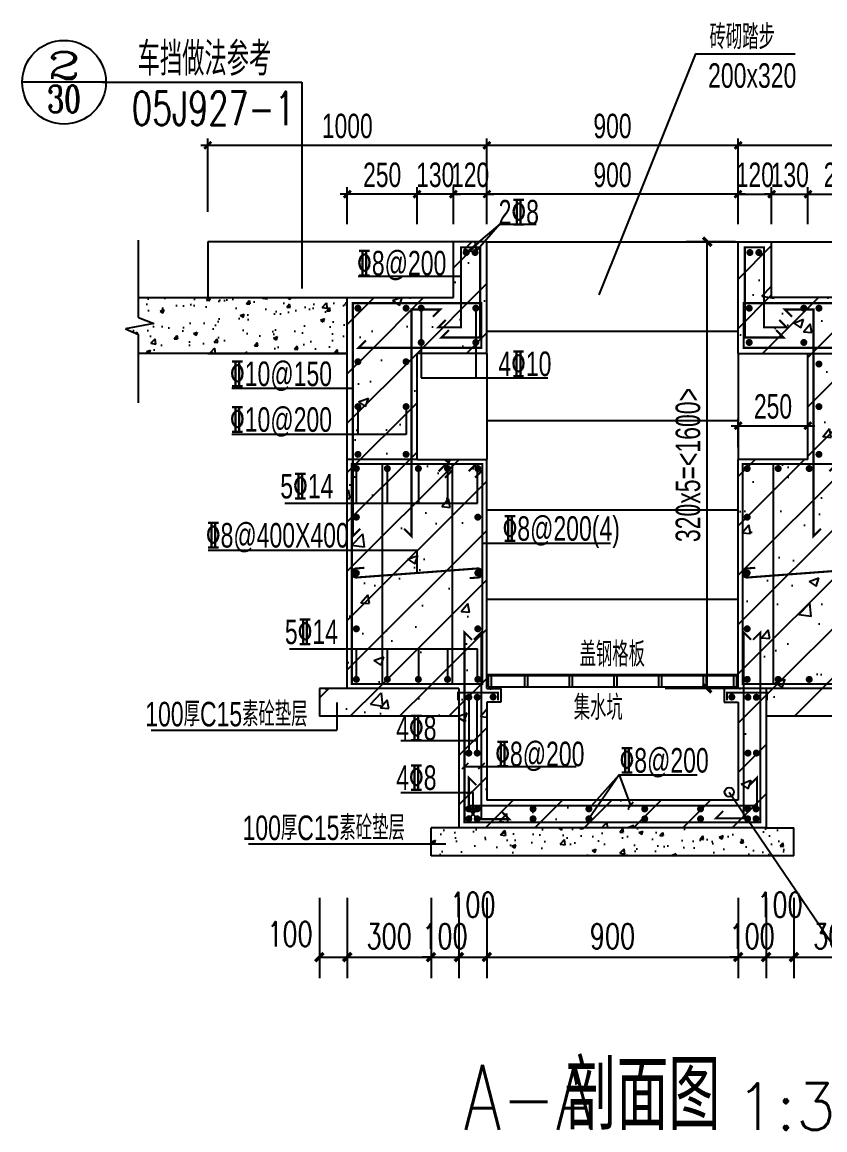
# Model space of a CAD drawing. Header units: millimetres. Extents: x 172649 to 472543, y 238332 to 449264.
# Drawn here: x 271984 to 280610, y 297705 to 309611 of the extents above; entities that cross this region are included whole.
import ezdxf
from ezdxf.enums import TextEntityAlignment as Align

# ---------------------------------------------------------------- set-up
doc = ezdxf.new("R2010")
doc.units = ezdxf.units.MM
doc.header["$LTSCALE"] = 1000
for name, color, linetype in [('BEAM_DE_NUM', 7, 'Continuous'), ('BEAM_DE_TEXT', 7, 'Continuous'), ('DIM', 3, 'Continuous'), ('DIM_IDEN', 3, 'Continuous'), ('DIM_LEAD', 3, 'Continuous'), ('PUB_DIM', 3, 'Continuous'), ('PUB_SYMB', 3, 'Continuous'), ('PUB_TEXT', 7, 'Continuous'), ('REIN', 1, 'Continuous'), ('S_SURFACE', 6, 'Continuous'), ('SOLID_HATCH', 8, 'Continuous'), ('WALL', 255, 'Continuous'), ('WINDOW', 2, 'Continuous'), ('WINDOW_TEXT', 7, 'Continuous'), ('家具', 4, 'Continuous'), ('文本', 3, 'Continuous'), ('设备', 3, 'Continuous')]:
    doc.layers.add(name, color=color, linetype=linetype)
doc.styles.add('_TCH_DIM_T3', font='SIMPLEX', dxfattribs={"width": 0.705882, "bigfont": 'GBCBIG'})
doc.styles.add('_TCH_LABEL', font='COMPLEX', dxfattribs={"bigfont": 'GBCBIG'})
doc.styles.add('DXT', font='geditxt.shx', dxfattribs={"width": 0.7, "bigfont": 'dxt.shx'})
doc.styles.add('HZ', font='geditxt.shx', dxfattribs={"width": 0.75, "bigfont": 'hzfs_1.shx'})
doc.styles.get("Standard").update_dxf_attribs({"font": 'txt', "bigfont": 'gbcbig.shx'})
doc.styles.add('TSSD_Dimension', font='haiwenrs.shx', dxfattribs={"width": 0.7, "bigfont": 'haiwenhz.shx'})
doc.styles.add('TSSD_Rein', font='haiwenrs.shx', dxfattribs={"width": 0.7, "bigfont": 'haiwenhz.shx'})
doc.dimstyles.new('_TCH_ARCH&&30', dxfattribs={"dimtxt": 89.25, "dimasz": 30, "dimexe": 75, "dimexo": 90, "dimgap": 30, "dimtad": 1, "dimdec": 0, "dimzin": 0, "dimdsep": 46, "dimtxsty": '_TCH_DIM_T3', "dimblk": 'ARCHTICK', "dimcen": 0.09, "dimclrt": 7, "dimazin": 2, "dimtfac": 1, "dimtdec": 0, "dimtix": 1, "dimtmove": 2, "dimatfit": 3, "dimfxl": 1, "dimtolj": 1, "dimtzin": 0, "dimarcsym": 0})
doc.dimstyles.new('TSSD_25_25', dxfattribs={"dimtxt": 87.5, "dimasz": 25, "dimexe": 25, "dimexo": 62.5, "dimgap": 25, "dimtad": 1, "dimdec": 0, "dimzin": 0, "dimdsep": 46, "dimtxsty": 'TSSD_Dimension', "dimblk": 'ARCHTICK', "dimblk1": 'ARCHTICK', "dimblk2": 'ARCHTICK', "dimcen": 0, "dimdle": 25, "dimclrt": 7, "dimadec": 0, "dimazin": 0, "dimtfac": 1, "dimtdec": 0, "dimtix": 1, "dimtmove": 2, "dimatfit": 3, "dimfxl": 1, "dimtolj": 1, "dimtzin": 0, "dimarcsym": 0})
pattern_1 = [(45, (-241248.57, -359647.52), (-88.388348, 88.388348), []), (50, (-241248.57, -359647.52), (358.6301, -31.37607), [37.5, -412.5]), (355, (-241248.57, -359647.52), (-69.37567, 376.09607), [30, -330]), (100.4514, (-241218.7, -359650.14), (289.2547, 344.71977), [31.8701, -350.57106]), (46.1842, (-241248.57, -359547.52), (533.62052, -82.7595), [56.25, -618.75]), (96.6356, (-241204.1, -359554.4), (467.33135, 487.05894), [47.80514, -525.8565]), (351.1842, (-241248.6, -359547.5), (467.331, 487.0593), [45, -495]), (21, (-241198.57, -359572.52), (298.45353, -201.30945), [37.5, -412.5]), (326, (-241198.57, -359572.52), (121.65767, 362.57502), [30, -330]), (71.4514, (-241173.7, -359589.3), (420.11131, 161.26525), [31.8701, -350.57106]), (37.5, (-241248.57, -359647.52), (6.079928, 166.446927), [0, -326, 0, -335, 0, -331.25]), (7.5, (-241248.57, -359647.52), (131.53477, 197.205856), [0, -191, 0, -318.5, 0, -126.25]), (327.5, (-241360.07, -359647.52), (266.91122, -11.277436), [0, -125, 0, -390, 0, -517.5]), (317.5, (-241410.07, -359647.52), (291.59308, 50.05249), [0, -162.5, 0, -259, 0, -367.5])]
pattern_2 = [(50, (-241248.57, -359647.52), (143.452037, -12.550427), [15, -165]), (355, (-241248.57, -359647.52), (-27.750267, 150.438427), [12, -132]), (100.4514, (-241236.62, -359648.57), (115.701876, 137.88791), [12.74804, -140.22842]), (46.1842, (-241248.57, -359607.52), (213.44821, -33.1038), [22.5, -247.5]), (96.6356, (-241230.79, -359610.28), (186.93254, 194.82357), [19.12206, -210.3426]), (351.1842, (-241248.57, -359607.52), (186.93239, 194.82372), [18, -198]), (21, (-241228.57, -359617.52), (119.38141, -80.523778), [15, -165]), (326, (-241228.57, -359617.52), (48.663066, 145.03001), [12, -132]), (71.4514, (-241218.62, -359624.23), (168.044526, 64.5061), [12.74804, -140.22842]), (37.5, (-241248.573, -359647.523), (2.431971, 66.578771), [0, -130.4, 0, -134, 0, -132.5]), (7.5, (-241248.57, -359647.52), (52.613907, 78.882342), [0, -76.4, 0, -127.4, 0, -50.5]), (327.5, (-241293.173, -359647.52), (106.764487, -4.5109743), [0, -50, 0, -156, 0, -207]), (317.5, (-241313.17, -359647.52), (116.637234, 20.020996), [0, -65, 0, -103.6, 0, -147])]

# ---------------------------------------------------------------- blocks, each defined once
blk = doc.blocks.new('_ArchTick')
at = {"color": 0, "linetype": 'ByBlock', "const_width": 0.4}
blk.add_lwpolyline([(-0.5, -0.5), (0.5, 0.5)], dxfattribs=at)
blk = doc.blocks.new('*D32')
at = {"layer": 'DEFPOINTS', "color": 0}
for p in [(243933.2, 362455.8), (243813.2, 362285.2), (243933.2, 362285.2)]:
    blk.add_point(p, dxfattribs=at)
at = {"layer": 'DIM', "color": 0, "lineweight": -2}
for p, q in [((243813.2, 362455.8), (243788.2, 362455.8)), ((243813.2, 362347.7), (243813.2, 362480.8)), ((243813.2, 362455.8), (243933.2, 362455.8)), ((243933.2, 362347.7), (243933.2, 362480.8)), ((243933.2, 362455.8), (243958.2, 362455.8))]:
    blk.add_line(p, q, dxfattribs=at)
at = {"layer": 'DIM', "color": 0, "lineweight": -2, "xscale": 25, "yscale": 25, "zscale": 25}
blk.add_blockref('_ArchTick', (243813.2, 362455.8), dxfattribs=at)
at = {"layer": 'DIM', "color": 0, "lineweight": -2, "xscale": 25, "yscale": 25, "zscale": 25, "rotation": 180}
blk.add_blockref('_ArchTick', (243933.2, 362455.8), dxfattribs=at)
at = {"layer": 'DIM', "color": 7, "insert": (243873.2, 362524.6), "char_height": 87.5, "attachment_point": 5, "style": 'TSSD_Dimension'}
blk.add_mtext('\\A1;120', dxfattribs=at)
blk = doc.blocks.new('*D33')
at = {"layer": 'DEFPOINTS', "color": 0}
for p in [(244313.2, 362455.8), (244063.2, 362285.2), (244313.2, 362285.2)]:
    blk.add_point(p, dxfattribs=at)
at = {"layer": 'DIM', "color": 0, "lineweight": -2}
for p, q in [((244038.2, 362455.8), (244338.2, 362455.8)), ((244063.2, 362347.7), (244063.2, 362480.8)), ((244313.2, 362347.7), (244313.2, 362480.8))]:
    blk.add_line(p, q, dxfattribs=at)
at = {"layer": 'DIM', "color": 0, "lineweight": -2, "xscale": 25, "yscale": 25, "zscale": 25, "rotation": 180}
blk.add_blockref('_ArchTick', (244063.2, 362455.8), dxfattribs=at)
at = {"layer": 'DIM', "color": 0, "lineweight": -2, "xscale": 25, "yscale": 25, "zscale": 25}
blk.add_blockref('_ArchTick', (244313.2, 362455.8), dxfattribs=at)
at = {"layer": 'DIM', "color": 7, "insert": (244188.2, 362524.6), "char_height": 87.5, "attachment_point": 5, "style": 'TSSD_Dimension'}
blk.add_mtext('\\A1;250', dxfattribs=at)
blk = doc.blocks.new('*D34')
at = {"layer": 'DEFPOINTS', "color": 0}
for p in [(244063.2, 362455.8), (243933.2, 362285.2), (244063.2, 362285.2)]:
    blk.add_point(p, dxfattribs=at)
at = {"layer": 'DIM', "color": 0, "lineweight": -2}
for p, q in [((243933.2, 362455.8), (243908.2, 362455.8)), ((243933.2, 362347.7), (243933.2, 362480.8)), ((243933.2, 362455.8), (244063.2, 362455.8)), ((244063.2, 362347.7), (244063.2, 362480.8)), ((244063.2, 362455.8), (244088.2, 362455.8))]:
    blk.add_line(p, q, dxfattribs=at)
at = {"layer": 'DIM', "color": 0, "lineweight": -2, "xscale": 25, "yscale": 25, "zscale": 25}
blk.add_blockref('_ArchTick', (243933.2, 362455.8), dxfattribs=at)
at = {"layer": 'DIM', "color": 0, "lineweight": -2, "xscale": 25, "yscale": 25, "zscale": 25, "rotation": 180}
blk.add_blockref('_ArchTick', (244063.2, 362455.8), dxfattribs=at)
at = {"layer": 'DIM', "color": 7, "insert": (243998.2, 362524.6), "char_height": 87.5, "attachment_point": 5, "style": 'TSSD_Dimension'}
blk.add_mtext('\\A1;130', dxfattribs=at)
blk = doc.blocks.new('*D44')
at = {"layer": 'DEFPOINTS', "color": 0}
for p in [(242793.2, 362455.8), (242793.2, 362285.2), (242913.2, 362285.2)]:
    blk.add_point(p, dxfattribs=at)
at = {"layer": 'DIM', "color": 0, "lineweight": -2}
for p, q in [((242793.2, 362455.8), (242768.2, 362455.8)), ((242793.2, 362347.7), (242793.2, 362480.8)), ((242913.2, 362455.8), (242793.2, 362455.8)), ((242913.2, 362347.7), (242913.2, 362480.8)), ((242913.2, 362455.8), (242938.2, 362455.8))]:
    blk.add_line(p, q, dxfattribs=at)
at = {"layer": 'DIM', "color": 0, "lineweight": -2, "xscale": 25, "yscale": 25, "zscale": 25}
blk.add_blockref('_ArchTick', (242793.2, 362455.8), dxfattribs=at)
at = {"layer": 'DIM', "color": 0, "lineweight": -2, "xscale": 25, "yscale": 25, "zscale": 25, "rotation": 180}
blk.add_blockref('_ArchTick', (242913.2, 362455.8), dxfattribs=at)
at = {"layer": 'DIM', "color": 7, "insert": (242853.2, 362524.6), "char_height": 87.5, "attachment_point": 5, "style": 'TSSD_Dimension'}
blk.add_mtext('\\A1;120', dxfattribs=at)
blk = doc.blocks.new('*D45')
at = {"layer": 'DEFPOINTS', "color": 0}
for p in [(242413.2, 362455.8), (242413.2, 362285.2), (242663.2, 362285.2)]:
    blk.add_point(p, dxfattribs=at)
at = {"layer": 'DIM', "color": 0, "lineweight": -2}
for p, q in [((242688.2, 362455.8), (242388.2, 362455.8)), ((242413.2, 362347.7), (242413.2, 362480.8)), ((242663.2, 362347.7), (242663.2, 362480.8))]:
    blk.add_line(p, q, dxfattribs=at)
at = {"layer": 'DIM', "color": 0, "lineweight": -2, "xscale": 25, "yscale": 25, "zscale": 25, "rotation": 180}
blk.add_blockref('_ArchTick', (242413.2, 362455.8), dxfattribs=at)
at = {"layer": 'DIM', "color": 0, "lineweight": -2, "xscale": 25, "yscale": 25, "zscale": 25}
blk.add_blockref('_ArchTick', (242663.2, 362455.8), dxfattribs=at)
at = {"layer": 'DIM', "color": 7, "insert": (242538.2, 362524.6), "char_height": 87.5, "attachment_point": 5, "style": 'TSSD_Dimension'}
blk.add_mtext('\\A1;250', dxfattribs=at)
blk = doc.blocks.new('*D46')
at = {"layer": 'DEFPOINTS', "color": 0}
for p in [(242663.2, 362455.8), (242663.2, 362285.2), (242793.2, 362285.2)]:
    blk.add_point(p, dxfattribs=at)
at = {"layer": 'DIM', "color": 0, "lineweight": -2}
for p, q in [((242663.2, 362455.8), (242638.2, 362455.8)), ((242663.2, 362347.7), (242663.2, 362480.8)), ((242793.2, 362455.8), (242663.2, 362455.8)), ((242793.2, 362347.7), (242793.2, 362480.8)), ((242793.2, 362455.8), (242818.2, 362455.8))]:
    blk.add_line(p, q, dxfattribs=at)
at = {"layer": 'DIM', "color": 0, "lineweight": -2, "xscale": 25, "yscale": 25, "zscale": 25}
blk.add_blockref('_ArchTick', (242663.2, 362455.8), dxfattribs=at)
at = {"layer": 'DIM', "color": 0, "lineweight": -2, "xscale": 25, "yscale": 25, "zscale": 25, "rotation": 180}
blk.add_blockref('_ArchTick', (242793.2, 362455.8), dxfattribs=at)
at = {"layer": 'DIM', "color": 7, "insert": (242728.2, 362524.6), "char_height": 87.5, "attachment_point": 5, "style": 'TSSD_Dimension'}
blk.add_mtext('\\A1;130', dxfattribs=at)
blk = doc.blocks.new('*D47')
at = {"layer": 'DEFPOINTS', "color": 0}
for p in [(242913.2, 362455.8), (242913.2, 362285.2), (243813.2, 362285.2)]:
    blk.add_point(p, dxfattribs=at)
at = {"layer": 'DIM', "color": 0, "lineweight": -2}
for p, q in [((243838.2, 362455.8), (242888.2, 362455.8)), ((242913.2, 362347.7), (242913.2, 362480.8)), ((243813.2, 362347.7), (243813.2, 362480.8))]:
    blk.add_line(p, q, dxfattribs=at)
at = {"layer": 'DIM', "color": 0, "lineweight": -2, "xscale": 25, "yscale": 25, "zscale": 25, "rotation": 180}
blk.add_blockref('_ArchTick', (242913.2, 362455.8), dxfattribs=at)
at = {"layer": 'DIM', "color": 0, "lineweight": -2, "xscale": 25, "yscale": 25, "zscale": 25}
blk.add_blockref('_ArchTick', (243813.2, 362455.8), dxfattribs=at)
at = {"layer": 'DIM', "color": 7, "insert": (243363.2, 362524.6), "char_height": 87.5, "attachment_point": 5, "style": 'TSSD_Dimension'}
blk.add_mtext('\\A1;900', dxfattribs=at)
blk = doc.blocks.new('*D48')
at = {"layer": 'DEFPOINTS', "color": 0}
for p in [(243813.2, 362630.8), (242913.2, 362329.4), (243813.2, 362329.4)]:
    blk.add_point(p, dxfattribs=at)
at = {"layer": 'DIM', "color": 0, "lineweight": -2}
for p, q in [((242913.2, 362391.9), (242913.2, 362655.8)), ((243813.2, 362391.9), (243813.2, 362655.8)), ((242888.2, 362630.8), (243838.2, 362630.8))]:
    blk.add_line(p, q, dxfattribs=at)
at = {"layer": 'DIM', "color": 0, "lineweight": -2, "xscale": 25, "yscale": 25, "zscale": 25, "rotation": 180}
blk.add_blockref('_ArchTick', (242913.2, 362630.8), dxfattribs=at)
at = {"layer": 'DIM', "color": 0, "lineweight": -2, "xscale": 25, "yscale": 25, "zscale": 25}
blk.add_blockref('_ArchTick', (243813.2, 362630.8), dxfattribs=at)
at = {"layer": 'DIM', "color": 7, "insert": (243363.2, 362699.6), "char_height": 87.5, "attachment_point": 5, "style": 'TSSD_Dimension'}
blk.add_mtext('\\A1;900', dxfattribs=at)
blk = doc.blocks.new('*D49')
at = {"layer": 'DEFPOINTS', "color": 0}
for p in [(244813.2, 362630.8), (243813.2, 362329.4), (244813.2, 362329.4)]:
    blk.add_point(p, dxfattribs=at)
at = {"layer": 'DIM', "color": 0, "lineweight": -2}
for p, q in [((243813.2, 362391.9), (243813.2, 362655.8)), ((244813.2, 362391.9), (244813.2, 362655.8)), ((243788.2, 362630.8), (244838.2, 362630.8))]:
    blk.add_line(p, q, dxfattribs=at)
at = {"layer": 'DIM', "color": 0, "lineweight": -2, "xscale": 25, "yscale": 25, "zscale": 25, "rotation": 180}
blk.add_blockref('_ArchTick', (243813.2, 362630.8), dxfattribs=at)
at = {"layer": 'DIM', "color": 0, "lineweight": -2, "xscale": 25, "yscale": 25, "zscale": 25}
blk.add_blockref('_ArchTick', (244813.2, 362630.8), dxfattribs=at)
at = {"layer": 'DIM', "color": 7, "insert": (244313.2, 362699.6), "char_height": 87.5, "attachment_point": 5, "style": 'TSSD_Dimension'}
blk.add_mtext('\\A1;1000', dxfattribs=at)
blk = doc.blocks.new('*D50')
at = {"layer": 'DEFPOINTS', "color": 0}
for p in [(242913.2, 362630.8), (241913.2, 362329.4), (242913.2, 362329.4)]:
    blk.add_point(p, dxfattribs=at)
at = {"layer": 'DIM', "color": 0, "lineweight": -2}
for p, q in [((241913.2, 362391.9), (241913.2, 362655.8)), ((242913.2, 362391.9), (242913.2, 362655.8)), ((241888.2, 362630.8), (242938.2, 362630.8))]:
    blk.add_line(p, q, dxfattribs=at)
at = {"layer": 'DIM', "color": 0, "lineweight": -2, "xscale": 25, "yscale": 25, "zscale": 25, "rotation": 180}
blk.add_blockref('_ArchTick', (241913.2, 362630.8), dxfattribs=at)
at = {"layer": 'DIM', "color": 0, "lineweight": -2, "xscale": 25, "yscale": 25, "zscale": 25}
blk.add_blockref('_ArchTick', (242913.2, 362630.8), dxfattribs=at)
at = {"layer": 'DIM', "color": 7, "insert": (242413.2, 362699.6), "char_height": 87.5, "attachment_point": 5, "style": 'TSSD_Dimension'}
blk.add_mtext('\\A1;1000', dxfattribs=at)
blk = doc.blocks.new('*D52')
at = {"layer": 'DEFPOINTS', "color": 0}
for p in [(244063.2, 361626.2), (243813.2, 361487.2), (244063.2, 361487.2)]:
    blk.add_point(p, dxfattribs=at)
at = {"layer": 'DIM', "color": 0, "lineweight": -2}
for p, q in [((243788.2, 361626.2), (244088.2, 361626.2)), ((243813.2, 361549.7), (243813.2, 361651.2)), ((244063.2, 361549.7), (244063.2, 361651.2))]:
    blk.add_line(p, q, dxfattribs=at)
at = {"layer": 'DIM', "color": 0, "lineweight": -2, "xscale": 25, "yscale": 25, "zscale": 25, "rotation": 180}
blk.add_blockref('_ArchTick', (243813.2, 361626.2), dxfattribs=at)
at = {"layer": 'DIM', "color": 0, "lineweight": -2, "xscale": 25, "yscale": 25, "zscale": 25}
blk.add_blockref('_ArchTick', (244063.2, 361626.2), dxfattribs=at)
at = {"layer": 'DIM', "color": 7, "insert": (243938.2, 361694.9), "char_height": 87.5, "attachment_point": 5, "style": 'TSSD_Dimension'}
blk.add_mtext('\\A1;250', dxfattribs=at)
blk = doc.blocks.new('*D672')
at = {"layer": 'DEFPOINTS', "color": 0}
for p in [(1064.6, 377.6), (1164.6, 377.6), (1164.6, 75)]:
    blk.add_point(p, dxfattribs=at)
at = {"layer": 'PUB_DIM', "color": 0, "lineweight": -2}
for p, q in [((1064.6, 287.6), (1064.6, 0)), ((1164.6, 287.6), (1164.6, 0)), ((1064.6, 75), (1164.6, 75))]:
    blk.add_line(p, q, dxfattribs=at)
at = {"layer": 'PUB_DIM', "color": 0, "lineweight": -2, "xscale": 30, "yscale": 30, "zscale": 30, "rotation": 180}
blk.add_blockref('_ArchTick', (1064.6, 75), dxfattribs=at)
at = {"layer": 'PUB_DIM', "color": 0, "lineweight": -2, "xscale": 30, "yscale": 30, "zscale": 30}
blk.add_blockref('_ArchTick', (1164.6, 75), dxfattribs=at)
at = {"layer": 'PUB_DIM', "color": 7, "insert": (959.6, 157.5), "char_height": 89.25, "attachment_point": 5, "style": '_TCH_DIM_T3'}
blk.add_mtext('\\A1;100', dxfattribs=at)
blk = doc.blocks.new('*D673')
at = {"layer": 'DEFPOINTS', "color": 0}
for p in [(1164.6, 377.6), (1464.6, 377.6), (1464.6, 75)]:
    blk.add_point(p, dxfattribs=at)
at = {"layer": 'PUB_DIM', "color": 0, "lineweight": -2}
for p, q in [((1164.6, 287.6), (1164.6, 0)), ((1464.6, 287.6), (1464.6, 0)), ((1164.6, 75), (1464.6, 75))]:
    blk.add_line(p, q, dxfattribs=at)
at = {"layer": 'PUB_DIM', "color": 0, "lineweight": -2, "xscale": 30, "yscale": 30, "zscale": 30, "rotation": 180}
blk.add_blockref('_ArchTick', (1164.6, 75), dxfattribs=at)
at = {"layer": 'PUB_DIM', "color": 0, "lineweight": -2, "xscale": 30, "yscale": 30, "zscale": 30}
blk.add_blockref('_ArchTick', (1464.6, 75), dxfattribs=at)
at = {"layer": 'PUB_DIM', "color": 7, "insert": (1314.6, 149.6), "char_height": 89.25, "attachment_point": 5, "style": '_TCH_DIM_T3'}
blk.add_mtext('\\A1;300', dxfattribs=at)
blk = doc.blocks.new('*D674')
at = {"layer": 'DEFPOINTS', "color": 0}
for p in [(1464.6, 377.6), (1564.6, 377.6), (1564.6, 75)]:
    blk.add_point(p, dxfattribs=at)
at = {"layer": 'PUB_DIM', "color": 0, "lineweight": -2}
for p, q in [((1464.6, 287.6), (1464.6, 0)), ((1564.6, 287.6), (1564.6, 0)), ((1464.6, 75), (1434.6, 75)), ((1464.6, 75), (1564.6, 75)), ((1564.6, 75), (1594.6, 75))]:
    blk.add_line(p, q, dxfattribs=at)
at = {"layer": 'PUB_DIM', "color": 0, "lineweight": -2, "xscale": 30, "yscale": 30, "zscale": 30}
blk.add_blockref('_ArchTick', (1464.6, 75), dxfattribs=at)
at = {"layer": 'PUB_DIM', "color": 0, "lineweight": -2, "xscale": 30, "yscale": 30, "zscale": 30, "rotation": 180}
blk.add_blockref('_ArchTick', (1564.6, 75), dxfattribs=at)
at = {"layer": 'PUB_DIM', "color": 7, "insert": (1514.6, 149.6), "char_height": 89.25, "attachment_point": 5, "style": '_TCH_DIM_T3'}
blk.add_mtext('\\A1;100', dxfattribs=at)
blk = doc.blocks.new('*D675')
at = {"layer": 'DEFPOINTS', "color": 0}
for p in [(1564.6, 377.6), (1664.6, 377.6), (1664.6, 75)]:
    blk.add_point(p, dxfattribs=at)
at = {"layer": 'PUB_DIM', "color": 0, "lineweight": -2}
for p, q in [((1564.6, 287.6), (1564.6, 0)), ((1664.6, 287.6), (1664.6, 0)), ((1564.6, 75), (1664.6, 75))]:
    blk.add_line(p, q, dxfattribs=at)
at = {"layer": 'PUB_DIM', "color": 0, "lineweight": -2, "xscale": 30, "yscale": 30, "zscale": 30, "rotation": 180}
blk.add_blockref('_ArchTick', (1564.6, 75), dxfattribs=at)
at = {"layer": 'PUB_DIM', "color": 0, "lineweight": -2, "xscale": 30, "yscale": 30, "zscale": 30}
blk.add_blockref('_ArchTick', (1664.6, 75), dxfattribs=at)
at = {"layer": 'PUB_DIM', "color": 7, "insert": (1614.6, 262.5), "char_height": 89.25, "attachment_point": 5, "style": '_TCH_DIM_T3'}
blk.add_mtext('\\A1;100', dxfattribs=at)
blk = doc.blocks.new('*D676')
at = {"layer": 'DEFPOINTS', "color": 0}
for p in [(1664.6, 377.6), (2564.6, 377.6), (2564.6, 75)]:
    blk.add_point(p, dxfattribs=at)
at = {"layer": 'PUB_DIM', "color": 0, "lineweight": -2}
for p, q in [((1664.6, 287.6), (1664.6, 0)), ((2564.6, 287.6), (2564.6, 0)), ((1664.6, 75), (2564.6, 75))]:
    blk.add_line(p, q, dxfattribs=at)
at = {"layer": 'PUB_DIM', "color": 0, "lineweight": -2, "xscale": 30, "yscale": 30, "zscale": 30, "rotation": 180}
blk.add_blockref('_ArchTick', (1664.6, 75), dxfattribs=at)
at = {"layer": 'PUB_DIM', "color": 0, "lineweight": -2, "xscale": 30, "yscale": 30, "zscale": 30}
blk.add_blockref('_ArchTick', (2564.6, 75), dxfattribs=at)
at = {"layer": 'PUB_DIM', "color": 7, "insert": (2114.6, 149.6), "char_height": 89.25, "attachment_point": 5, "style": '_TCH_DIM_T3'}
blk.add_mtext('\\A1;900', dxfattribs=at)
blk = doc.blocks.new('*D677')
at = {"layer": 'DEFPOINTS', "color": 0}
for p in [(2564.6, 377.6), (2664.6, 377.6), (2664.6, 75)]:
    blk.add_point(p, dxfattribs=at)
at = {"layer": 'PUB_DIM', "color": 0, "lineweight": -2}
for p, q in [((2564.6, 287.6), (2564.6, 0)), ((2664.6, 287.6), (2664.6, 0)), ((2564.6, 75), (2534.6, 75)), ((2564.6, 75), (2664.6, 75)), ((2664.6, 75), (2694.6, 75))]:
    blk.add_line(p, q, dxfattribs=at)
at = {"layer": 'PUB_DIM', "color": 0, "lineweight": -2, "xscale": 30, "yscale": 30, "zscale": 30}
blk.add_blockref('_ArchTick', (2564.6, 75), dxfattribs=at)
at = {"layer": 'PUB_DIM', "color": 0, "lineweight": -2, "xscale": 30, "yscale": 30, "zscale": 30, "rotation": 180}
blk.add_blockref('_ArchTick', (2664.6, 75), dxfattribs=at)
at = {"layer": 'PUB_DIM', "color": 7, "insert": (2614.6, 149.6), "char_height": 89.25, "attachment_point": 5, "style": '_TCH_DIM_T3'}
blk.add_mtext('\\A1;100', dxfattribs=at)
blk = doc.blocks.new('*D678')
at = {"layer": 'DEFPOINTS', "color": 0}
for p in [(2664.6, 377.6), (2764.6, 377.6), (2764.6, 75)]:
    blk.add_point(p, dxfattribs=at)
at = {"layer": 'PUB_DIM', "color": 0, "lineweight": -2}
for p, q in [((2664.6, 287.6), (2664.6, 0)), ((2764.6, 287.6), (2764.6, 0)), ((2664.6, 75), (2764.6, 75))]:
    blk.add_line(p, q, dxfattribs=at)
at = {"layer": 'PUB_DIM', "color": 0, "lineweight": -2, "xscale": 30, "yscale": 30, "zscale": 30, "rotation": 180}
blk.add_blockref('_ArchTick', (2664.6, 75), dxfattribs=at)
at = {"layer": 'PUB_DIM', "color": 0, "lineweight": -2, "xscale": 30, "yscale": 30, "zscale": 30}
blk.add_blockref('_ArchTick', (2764.6, 75), dxfattribs=at)
at = {"layer": 'PUB_DIM', "color": 7, "insert": (2714.6, 262.5), "char_height": 89.25, "attachment_point": 5, "style": '_TCH_DIM_T3'}
blk.add_mtext('\\A1;100', dxfattribs=at)
blk = doc.blocks.new('*D679')
at = {"layer": 'DEFPOINTS', "color": 0}
for p in [(2764.6, 377.6), (3064.6, 377.6), (3064.6, 75)]:
    blk.add_point(p, dxfattribs=at)
at = {"layer": 'PUB_DIM', "color": 0, "lineweight": -2}
for p, q in [((2764.6, 287.6), (2764.6, 0)), ((3064.6, 287.6), (3064.6, 0)), ((2764.6, 75), (3064.6, 75))]:
    blk.add_line(p, q, dxfattribs=at)
at = {"layer": 'PUB_DIM', "color": 0, "lineweight": -2, "xscale": 30, "yscale": 30, "zscale": 30, "rotation": 180}
blk.add_blockref('_ArchTick', (2764.6, 75), dxfattribs=at)
at = {"layer": 'PUB_DIM', "color": 0, "lineweight": -2, "xscale": 30, "yscale": 30, "zscale": 30}
blk.add_blockref('_ArchTick', (3064.6, 75), dxfattribs=at)
at = {"layer": 'PUB_DIM', "color": 7, "insert": (2914.6, 149.6), "char_height": 89.25, "attachment_point": 5, "style": '_TCH_DIM_T3'}
blk.add_mtext('\\A1;300', dxfattribs=at)
blk = doc.blocks.new('A$C65A778B1')
at = {"layer": 'SOLID_HATCH'}
h = blk.add_hatch(dxfattribs=at)
h.set_pattern_fill('钢筋混凝土', color=256, scale=50, style=0)
h.set_pattern_definition(pattern_1)
h.paths.add_polyline_path([(1664.6, 1857.7), (1414.6, 1857.7), (1414.6, 2237.7), (1164.6, 2237.7), (1164.6, 1037.7), (1564.6, 1037.7), (1564.6, 537.7), (2664.6, 537.7), (2664.6, 1037.7), (3064.6, 1037.7), (3064.6, 2437.7), (2684.6, 2437.7), (2684.6, 2637.7), (2564.6, 2637.7), (2564.6, 2237.7), (2814.6, 2237.7), (2814.6, 1857.7), (2564.6, 1857.7), (2564.6, 1037.7), (2514.6, 1037.7), (2514.6, 987.7), (2564.6, 987.7), (2564.6, 637.7), (1664.6, 637.7), (1664.6, 987.7), (1714.6, 987.7), (1714.6, 1037.7), (1664.6, 1037.7)])
h = blk.add_hatch(dxfattribs=at)
h.set_pattern_fill('钢筋混凝土', color=256, scale=50, style=0)
h.set_pattern_definition(pattern_1)
h.paths.add_polyline_path([(1664.6, 1857.7), (1414.6, 1857.7), (1414.6, 2237.7), (1164.6, 2237.7), (1164.6, 1037.7), (1564.6, 1037.7), (1564.6, 537.7), (2664.6, 537.7), (2664.6, 1037.7), (3064.6, 1037.7), (3064.6, 2437.7), (2684.6, 2437.7), (2684.6, 2637.7), (2564.6, 2637.7), (2564.6, 2237.7), (2814.6, 2237.7), (2814.6, 1857.7), (2564.6, 1857.7), (2564.6, 1037.7), (2514.6, 1037.7), (2514.6, 987.7), (2564.6, 987.7), (2564.6, 637.7), (1664.6, 637.7), (1664.6, 987.7), (1714.6, 987.7), (1714.6, 1037.7), (1664.6, 1037.7)])
h = blk.add_hatch(dxfattribs=at)
h.set_pattern_fill('钢筋混凝土', color=256, scale=50, style=0)
h.set_pattern_definition(pattern_1)
h.paths.add_polyline_path([(1164.6, 2437.7), (1164.6, 2237.7), (1414.6, 2237.7), (1664.6, 2237.7), (1664.6, 2637.7), (1544.6, 2637.7), (1544.6, 2437.7)])
h = blk.add_hatch(dxfattribs=at)
h.set_pattern_fill('混凝土', color=256, scale=20, style=0)
h.set_pattern_definition(pattern_2)
h.paths.add_polyline_path([(1164.6, 2237.7), (1164.6, 2437.7), (417.3, 2437.7), (417.3, 2366.3), (471.6, 2344.9), (370.7, 2325.3), (417.3, 2305.7), (417.3, 2237.7)])
h = blk.add_hatch(dxfattribs=at)
h.set_pattern_fill('钢筋混凝土', color=256, scale=50, style=0)
h.set_pattern_definition(pattern_1)
h.paths.add_polyline_path([(1564.6, 937.7), (1564.6, 1037.7), (1164.6, 1037.7), (1064.6, 1037.7), (1064.6, 937.7)])
h = blk.add_hatch(dxfattribs=at)
h.set_pattern_fill('钢筋混凝土', color=256, scale=50, style=0)
h.set_pattern_definition(pattern_1)
h.paths.add_polyline_path([(3164.6, 937.7), (3164.6, 1037.7), (2664.6, 1037.7), (2664.6, 937.7)])
h = blk.add_hatch(dxfattribs=at)
h.set_pattern_fill('混凝土', color=256, scale=20, style=0)
h.set_pattern_definition(pattern_2)
h.paths.add_polyline_path([(2764.6, 437.7), (2764.6, 537.7), (2664.6, 537.7), (1464.6, 537.7), (1464.6, 437.7)])
for p, q in [((804.1, 3209.4), (882.9, 3209.4)), ((1615, 588), (1615, 664.8)), ((1600, 605.8), (1630, 570.3)), ((1600, 570.3), (1630, 605.8))]:
    blk.add_line(p, q)
at = {"layer": 'BEAM_DE_NUM'}
for p, q in [((1598.1, 769.3), (1575.1, 748.2)), ((1656.6, 769.3), (1633.7, 748.2)), ((2030, 605.8), (2138.6, 727.8)), ((2138.6, 727.8), (2030, 570.3)), ((2138.6, 727.8), (2179.1, 617.7)), ((2188.3, 630), (2170.4, 605.8))]:
    blk.add_line(p, q, dxfattribs=at)
at = {"layer": 'BEAM_DE_TEXT'}
for p, q in [((2554.8, 2637.7), (2379, 2637.7)), ((2454, 1037.7), (2454, 2637.7)), ((2554.8, 1037.7), (2379, 1037.7)), ((1600, 1005.8), (1600, 805.8)), ((1630, 805.8), (1630, 1005.8)), ((1356.5, 850.5), (1630, 850.5)), ((1585.2, 757.4), (1984.7, 757.4)), ((2138.6, 727.8), (2418.4, 727.8))]:
    blk.add_line(p, q, dxfattribs=at)
at = {"layer": 'DIM_IDEN'}
blk.add_line((300, 3209.4), (0, 3209.4), dxfattribs=at)
blk.add_circle((150, 3209.4), 150, dxfattribs=at)
at = {"layer": 'PUB_SYMB'}
for p, q in [((286, 3209.4), (1001.8, 3209.4)), ((1001.8, 3209.4), (1001.8, 2469.8))]:
    blk.add_line(p, q, dxfattribs=at)
blk.add_lwpolyline([(2066.8, 2448.1), (2413.6, 3310.7), (2769.5, 3310.7)], dxfattribs=at)
at = {"layer": 'REIN', "const_width": 7.5}
for points in [[(1528.9, 2321.4), (1502.4, 2294.9), (1640.5, 2294.9), (1640.5, 2617.7), (1572, 2617.7), (1572, 2331.1), (1491.1, 2331.1), (1517.6, 2357.6)], [(2700.3, 2321.4), (2726.9, 2294.9), (2588.8, 2294.9), (2588.8, 2617.7), (2657.2, 2617.7), (2657.2, 2331.1), (2738.1, 2331.1), (2711.6, 2357.6)], [(1211.1, 1609.4), (1184.6, 1582.9), (1184.6, 2417.7), (1644.6, 2417.7), (1644.6, 2257.7), (1205.2, 2257.7), (1231.7, 2284.2)], [(3018.1, 1609.4), (3044.6, 1582.9), (3044.6, 2417.7), (2584.6, 2417.7), (2584.6, 2257.7), (3024, 2257.7), (2997.5, 2284.2)], [(1368.1, 1609.4), (1394.6, 1582.9), (1394.6, 2395.1), (1497.8, 2395.1), (1471.3, 2368.6)], [(2861.1, 1609.4), (2834.6, 1582.9), (2834.6, 2395.1), (2731.5, 2395.1), (2758, 2368.6)], [(1599.4, 1815.5), (1625.4, 1841.4), (1648.4, 1841.4), (1648.4, 1053.7), (1180.9, 1053.7), (1180.9, 1841.4), (1648.4, 1841.4), (1648.4, 1818.5), (1622.4, 1792.5)], [(1491.7, 1815.5), (1517.7, 1841.4), (1540.7, 1841.4), (1540.7, 1053.7), (1290.4, 1053.7), (1290.4, 1841.4), (1540.7, 1841.4), (1540.7, 1818.5), (1514.7, 1792.5)], [(2999.4, 1815.5), (3025.4, 1841.4), (3048.4, 1841.4), (3048.4, 1053.7), (2580.9, 1053.7), (2580.9, 1841.4), (3048.4, 1841.4), (3048.4, 1818.5), (3022.4, 1792.5)], [(2891.7, 1815.2), (2917.7, 1841.2), (2940.7, 1841.2), (2940.7, 1053.4), (2690.4, 1053.4), (2690.4, 1841.2), (2940.7, 1841.2), (2940.7, 1818.2), (2914.7, 1792.2)], [(1611.1, 1211.8), (1584.6, 1238.3), (1584.6, 557.7), (2644.6, 557.7), (2644.6, 1238.3), (2618.1, 1211.8)], [(1618.1, 1211.8), (1644.6, 1238.3), (1644.6, 569), (1744.6, 569), (1718.1, 595.5)], [(2611.1, 1211.8), (2584.6, 1238.3), (2584.6, 571.8), (2484.6, 571.8), (2511.1, 598.4)], [(1560.9, 994.4), (1560.9, 1022.6), (1704.4, 1022.6), (1704.4, 994.4)], [(2668.4, 994.4), (2668.4, 1022.6), (2524.8, 1022.6), (2524.8, 994.4)], [(2605.6, 691.2), (2632.2, 717.7), (2632.2, 617.7), (1600.1, 617.7), (1600.1, 717.7), (1626.6, 691.2)]]:
    blk.add_lwpolyline(points, dxfattribs=at)
at = {"layer": 'REIN', "const_width": 12.5}
for points in [[(1584.2, 2599.1, 1), (1596.7, 2599.1, 1)], [(1616.1, 2599.1, 1), (1628.6, 2599.1, 1)], [(2613.1, 2599.1, -1), (2600.6, 2599.1, -1)], [(2645.1, 2599.1, -1), (2632.6, 2599.1, -1)], [(1196.5, 2399.7, 1), (1209, 2399.7, 1)], [(1368.9, 2399.7, 1), (1381.4, 2399.7, 1)], [(1423.1, 2399.7, 1), (1435.6, 2399.7, 1)], [(1618.7, 2399.7, 1), (1631.2, 2399.7, 1)], [(2610.6, 2399.7, -1), (2598.1, 2399.7, -1)], [(2806.2, 2399.7, -1), (2793.7, 2399.7, -1)], [(2860.4, 2399.7, -1), (2847.9, 2399.7, -1)], [(1423.1, 2277, 1), (1435.6, 2277, 1)], [(1618.7, 2277, 1), (1631.2, 2277, 1)], [(2610.6, 2277, -1), (2598.1, 2277, -1)], [(2806.2, 2277, -1), (2793.7, 2277, -1)], [(1196.5, 2208, 1), (1209, 2208, 1)], [(1368.9, 2208, 1), (1381.4, 2208, 1)], [(2860.4, 2199.7, -1), (2847.9, 2199.7, -1)], [(1196.5, 2047.1, 1), (1209, 2047.1, 1)], [(1368.9, 2047.1, 1), (1381.4, 2047.1, 1)], [(2860.4, 2047.1, -1), (2847.9, 2047.1, -1)], [(1196.5, 1876.1, 1), (1209, 1876.1, 1)], [(1368.9, 1876.1, 1), (1381.4, 1876.1, 1)], [(2860.4, 1876.1, -1), (2847.9, 1876.1, -1)], [(1190.9, 1825.2, 1), (1203.4, 1825.2, 1)], [(1301.9, 1825.2, 1), (1314.4, 1825.2, 1)], [(1413, 1825.2, 1), (1425.5, 1825.2, 1)], [(1517.5, 1825.2, 1), (1530, 1825.2, 1)], [(1625.9, 1825.2, 1), (1638.4, 1825.2, 1)], [(2590.9, 1825.2, 1), (2603.4, 1825.2, 1)], [(2701.9, 1825.2, 1), (2714.4, 1825.2, 1)], [(2813, 1825.2, 1), (2825.5, 1825.2, 1)], [(1190.9, 1651.1, 1), (1203.4, 1651.1, 1)], [(1625.9, 1651.1, 1), (1638.4, 1651.1, 1)], [(2590.9, 1651.1, 1), (2603.4, 1651.1, 1)], [(1190.9, 1451.1, 1), (1203.4, 1451.1, 1)], [(1190.9, 1451.1, 1), (1203.4, 1451.1, 1)], [(1625.9, 1451.1, 1), (1638.4, 1451.1, 1)], [(1625.9, 1451.1, 1), (1638.4, 1451.1, 1)], [(2590.9, 1451.1, 1), (2603.4, 1451.1, 1)], [(2590.9, 1451.1, 1), (2603.4, 1451.1, 1)], [(1190.9, 1251.1, 1), (1203.4, 1251.1, 1)], [(1625.9, 1251.1, 1), (1638.4, 1251.1, 1)], [(2590.9, 1251.1, 1), (2603.4, 1251.1, 1)], [(1190.9, 1069.9, 1), (1203.4, 1069.9, 1)], [(1301.9, 1069.9, 1), (1314.4, 1069.9, 1)], [(1413, 1069.9, 1), (1425.5, 1069.9, 1)], [(1517.5, 1069.9, 1), (1530, 1069.9, 1)], [(1625.9, 1069.9, 1), (1638.4, 1069.9, 1)], [(2590.9, 1069.9, 1), (2603.4, 1069.9, 1)], [(2701.9, 1069.9, 1), (2714.4, 1069.9, 1)], [(2813, 1069.9, 1), (2825.5, 1069.9, 1)], [(1593.7, 1005.8, 1), (1606.2, 1005.8, 1)], [(1623.8, 1005.8, 1), (1636.3, 1005.8, 1)], [(1680.9, 1006.6, 1), (1693.4, 1006.6, 1)], [(2548.4, 1006.6, -1), (2535.9, 1006.6, -1)], [(2593.7, 1005.8, 1), (2606.2, 1005.8, 1)], [(2623.8, 1005.8, 1), (2636.3, 1005.8, 1)], [(1593.7, 805.8, 1), (1606.2, 805.8, 1)], [(1623.8, 805.8, 1), (1636.3, 805.8, 1)], [(2593.7, 805.8, 1), (2606.2, 805.8, 1)], [(2623.8, 805.8, 1), (2636.3, 805.8, 1)], [(1593.7, 605.8, 1), (1606.2, 605.8, 1)], [(1623.8, 605.8, 1), (1636.3, 605.8, 1)], [(1823.8, 605.8, 1), (1836.3, 605.8, 1)], [(2023.8, 605.8, 1), (2036.3, 605.8, 1)], [(2223.8, 605.8, 1), (2236.3, 605.8, 1)], [(2423.8, 605.8, 1), (2436.3, 605.8, 1)], [(2592.5, 605.8, 1), (2605, 605.8, 1)], [(2622.5, 605.8, 1), (2635, 605.8, 1)], [(1593.7, 570.3, 1), (1606.2, 570.3, 1)], [(1623.8, 570.3, 1), (1636.3, 570.3, 1)], [(1823.8, 570.3, 1), (1836.3, 570.3, 1)], [(2023.8, 570.3, 1), (2036.3, 570.3, 1)], [(2223.8, 570.3, 1), (2236.3, 570.3, 1)], [(2423.8, 570.3, 1), (2436.3, 570.3, 1)], [(2592.5, 570.3, 1), (2605, 570.3, 1)], [(2622.5, 570.3, 1), (2635, 570.3, 1)]]:
    blk.add_lwpolyline(points, format="xyb", close=True, dxfattribs=at)
at = {"layer": 'REIN', "const_width": 7.5}
for points in [[(1225.8, 1469.6), (1195.9, 1467.3, 0.999989), (1198.3, 1434.9), (1630.9, 1467.3, -1.000011), (1633.3, 1434.9), (1603.4, 1432.7)], [(2625.8, 1469.6), (2595.9, 1467.3, 0.999989), (2598.3, 1434.9), (3030.9, 1467.3, -1.000011), (3033.3, 1434.9), (3003.4, 1432.7)]]:
    blk.add_lwpolyline(points, format="xyb", dxfattribs=at)
at = {"layer": 'S_SURFACE'}
for p, q in [((1664.6, 2237.7), (1664.6, 1857.7)), ((2564.6, 2237.7), (2564.6, 1857.7))]:
    blk.add_line(p, q, dxfattribs=at)
at = {"layer": 'WALL'}
for p, q in [((1544.6, 2437.7), (1544.6, 2637.7)), ((1664.6, 2637.7), (1544.6, 2637.7)), ((1664.6, 2237.7), (1664.6, 2637.7)), ((2564.6, 2237.7), (2564.6, 2637.7)), ((2564.6, 2637.7), (2684.6, 2637.7)), ((2684.6, 2437.7), (2684.6, 2637.7)), ((417.3, 2437.7), (1164.6, 2437.7)), ((1164.6, 2437.7), (1544.6, 2437.7)), ((1164.6, 1037.7), (1164.6, 2437.7)), ((1164.6, 2237.7), (1164.6, 2437.7)), ((3064.6, 2437.7), (2684.6, 2437.7)), ((1164.6, 2237.7), (417.3, 2237.7)), ((664.6, 2237.7), (1164.6, 2237.7)), ((1664.6, 2237.7), (1414.6, 2237.7)), ((1414.6, 1857.7), (1414.6, 2237.7)), ((2564.6, 2237.7), (2814.6, 2237.7)), ((2814.6, 1857.7), (2814.6, 2237.7)), ((1414.6, 1857.7), (1664.6, 1857.7)), ((1664.6, 1037.7), (1664.6, 1857.7)), ((2814.6, 1857.7), (2564.6, 1857.7)), ((2564.6, 1037.7), (2564.6, 1857.7)), ((1064.6, 1037.7), (1064.6, 937.7)), ((1164.6, 1037.7), (1064.6, 1037.7)), ((1564.6, 1037.7), (1164.6, 1037.7)), ((1564.6, 1037.7), (1564.6, 537.7)), ((1664.6, 1037.7), (1714.6, 1037.7)), ((1714.6, 1037.7), (1714.6, 987.7)), ((2564.6, 1037.7), (2514.6, 1037.7)), ((2514.6, 1037.7), (2514.6, 987.7)), ((2664.6, 1037.7), (2664.6, 537.7)), ((3164.6, 1037.7), (2664.6, 1037.7)), ((1714.6, 987.7), (1664.6, 987.7)), ((1664.6, 987.7), (1664.6, 637.7)), ((2514.6, 987.7), (2564.6, 987.7)), ((2564.6, 987.7), (2564.6, 637.7)), ((1564.6, 937.7), (1064.6, 937.7)), ((3164.6, 937.7), (2664.6, 937.7)), ((2564.6, 637.7), (1664.6, 637.7)), ((2664.6, 537.7), (1464.6, 537.7)), ((1464.6, 437.7), (1464.6, 537.7)), ((1464.6, 537.7), (1464.6, 537.7)), ((2664.6, 537.7), (2764.6, 537.7)), ((2764.6, 437.7), (2764.6, 537.7)), ((2764.6, 437.7), (1464.6, 437.7))]:
    blk.add_line(p, q, dxfattribs=at)
at = {"layer": 'WINDOW'}
for p, q in [((1799.6, 1082.7), (1799.6, 1042.7)), ((1809.6, 1082.7), (1809.6, 1042.7)), ((1959.6, 1082.7), (1959.6, 1042.7)), ((1969.6, 1082.7), (1969.6, 1042.7)), ((2119.6, 1082.7), (2119.6, 1042.7)), ((2129.6, 1082.7), (2129.6, 1042.7)), ((2279.6, 1082.7), (2279.6, 1042.7)), ((2289.6, 1082.7), (2289.6, 1042.7)), ((2439.6, 1082.7), (2439.6, 1042.7)), ((2449.6, 1082.7), (2449.6, 1042.7))]:
    blk.add_line(p, q, dxfattribs=at)
for points in [[(1669.6, 1042.7), (2559.6, 1042.7), (2559.6, 1082.7), (1669.6, 1082.7)], [(1679.6, 1042.7), (2549.6, 1042.7), (2549.6, 1082.7), (1679.6, 1082.7)]]:
    blk.add_lwpolyline(points, close=True, dxfattribs=at)
at = {"layer": 'WINDOW_TEXT'}
for p, q in [((1710.5, 2700.6), (1590.4, 2599.1)), ((1710.5, 2700.6), (1622.4, 2599.1)), ((1710.5, 2700.6), (1841.5, 2700.6)), ((1664.6, 2637.7), (2564.6, 2637.7)), ((1203.2, 2514.2), (1572, 2514.2)), ((1429.3, 2399.7), (1429.3, 2149.7)), ((1624.9, 2399.7), (1624.9, 2149.7)), ((2814.6, 2237.7), (3064.6, 2237.7)), ((1429.3, 2149.7), (1882.7, 2149.7)), ((1184.6, 2111.5), (750.9, 2111.5)), ((1202.7, 2047.1), (1202.7, 1947.5)), ((1375.1, 2047.1), (1375.1, 1947.5)), ((1375.1, 1947.5), (750.9, 1947.5)), ((1414.6, 1857.7), (1164.6, 1857.7)), ((1197.7, 1701), (1197.7, 1826.6)), ((1308.7, 1701), (1308.7, 1826.6)), ((1421.3, 1701), (1421.3, 1826.6)), ((1524.4, 1701), (1524.4, 1826.6)), ((1631, 1701), (1631, 1826.6)), ((941.5, 1701), (1631, 1701)), ((2107.6, 1557.2), (1648.4, 1557.2)), ((666.5, 1533.2), (1414.6, 1533.2)), ((1414.6, 1451.1), (1414.6, 1533.2)), ((957.9, 1179), (1631, 1179)), ((1197.7, 1070), (1197.7, 1179)), ((1308.7, 1070), (1308.7, 1179)), ((1421.3, 1070), (1421.3, 1179)), ((1524.4, 1070), (1524.4, 1179)), ((1631, 1070), (1631, 1179)), ((2664.6, 1037.7), (2303.8, 1037.7)), ((1126.6, 987.3), (1126.6, 888.1)), ((462, 888.1), (1126.6, 888.1)), ((1356.5, 664.8), (1615, 664.8)), ((810.5, 480.7), (1517.7, 480.7))]:
    blk.add_line(p, q, dxfattribs=at)
at = {"layer": '家具', "color": 2}
for p, q in [((1664.6, 2637.7), (2564.6, 2637.7)), ((1664.6, 2317.7), (2564.6, 2317.7)), ((1664.6, 1997.7), (2564.6, 1997.7)), ((1664.6, 1677.7), (2564.6, 1677.7)), ((1664.6, 1357.7), (2564.6, 1357.7)), ((1664.6, 1087.7), (2564.6, 1087.7))]:
    blk.add_line(p, q, dxfattribs=at)
at = {"layer": '文本'}
for p, q in [((417.3, 2366.3), (417.3, 2643)), ((471.6, 2344.9), (370.7, 2325.3)), ((417.3, 2366.3), (471.6, 2344.9)), ((370.7, 2325.3), (417.3, 2305.7)), ((417.3, 2060.7), (417.3, 2305.7))]:
    blk.add_line(p, q, dxfattribs=at)
at = {"layer": '设备'}
for p, q in [((1544.6, 2637.7), (664.6, 2637.7)), ((664.6, 2637.7), (664.6, 2437.7)), ((2684.6, 2637.7), (3564.6, 2637.7))]:
    blk.add_line(p, q, dxfattribs=at)
at = {"layer": 'BEAM_DE_TEXT', "xscale": 30, "yscale": 30, "zscale": 30}
for p, rotation in [((2454, 2637.7), 90), ((2454, 1037.7), 270)]:
    blk.add_blockref('_ArchTick', p, dxfattribs=dict(at, rotation=rotation))
at = {"layer": 'BEAM_DE_TEXT', "style": 'TSSD_Rein', "width": 0.7}
for s, p in [('砖砌踏步', (2462.3, 3327.4)), ('2%%1338', (1706.7, 2699.8)), ('%%1338@200', (1199.8, 2517.1)), ('4%%13310', (1705.7, 2156.5)), ('%%13310@150', (744.5, 2120.7)), ('%%13310@200', (744.5, 1956.8)), ('5%%13314', (924.7, 1718.1)), ('%%1338@400X400', (657.9, 1542.2)), ('%%1338@200(4)', (1720.8, 1566.5)), ('5%%13314', (941.1, 1196.1)), ('盖钢格板', (1996.8, 1115.7)), ('100厚C15素砼垫层', (441, 901.4)), ('集水坑', (1975.8, 924.7)), ('4%%1338', (1339.8, 851.8)), ('%%1338@200', (1694.5, 758.7)), ('%%1338@200', (2139.7, 735.9)), ('4%%1338', (1339.8, 673.7)), ('100厚C15素砼垫层', (789.4, 494.1))]:
    blk.add_text(s, height=88, dxfattribs=at).set_placement(p)
at = {"layer": 'BEAM_DE_TEXT', "insert": (2615.1, 3232.7), "char_height": 88, "attachment_point": 5, "style": 'TSSD_Rein'}
blk.add_mtext('200x320', dxfattribs=at)
at = {"layer": 'BEAM_DE_TEXT', "insert": (2385.3, 1837.7), "char_height": 88, "attachment_point": 5, "rotation": 90, "style": 'TSSD_Rein'}
blk.add_mtext('\\A1;320x5=<1600>', dxfattribs=at)
at = {"layer": 'PUB_TEXT', "color": 7, "style": 'DXT', "width": 0.7}
for s, p in [('车挡做法参考', (413.5, 3232.8)), ('05J927-1', (393.2, 3055.9))]:
    blk.add_text(s, height=120, dxfattribs=at).set_placement(p)
at = {"layer": 'PUB_TEXT', "style": '_TCH_LABEL'}
for s, width, p, p2 in [('2', 1.875, (89.6, 3221.5), (210.4, 3221.5)), ('30', 0.795455, (89.6, 3100.8), (210.4, 3100.8))]:
    blk.add_text(s, height=96.6, dxfattribs=dict(at, width=width)).set_placement(p, p2, align=Align.FIT)
at = {"layer": 'DIM'}
for p1, p2, text, picture, middle in [((664.6, 2681.9), (1664.6, 2681.9), '1000', '*D50', (1164.6, 3052.1)), ((1664.6, 2681.9), (2564.6, 2681.9), '900', '*D48', (2114.6, 3052.1)), ((2564.6, 2681.9), (3564.6, 2681.9), '1000', '*D49', (3064.6, 3052.1))]:
    dim = blk.add_aligned_dim(p1=p1, p2=p2, distance=301.4, text=text, dimstyle='TSSD_25_25', dxfattribs=at)
    dim.commit()
    dim.dimension.update_dxf_attribs({"geometry": picture, "text_midpoint": middle, "insert": (-241248.6, -359647.5)})
for base, p1, p2, picture, middle in [((1164.6, 2808.3), (1414.6, 2637.7), (1164.6, 2637.7), '*D45', (1289.6, 2877)), ((1414.6, 2808.3), (1544.6, 2637.7), (1414.6, 2637.7), '*D46', (1479.6, 2877)), ((1544.6, 2808.3), (1664.6, 2637.7), (1544.6, 2637.7), '*D44', (1604.6, 2877)), ((1664.6, 2808.3), (2564.6, 2637.7), (1664.6, 2637.7), '*D47', (2114.6, 2877))]:
    dim = blk.add_linear_dim(base=base, p1=p1, p2=p2, angle=180, dimstyle='TSSD_25_25', dxfattribs=at)
    dim.commit()
    dim.dimension.update_dxf_attribs({"geometry": picture, "text_midpoint": middle, "insert": (-241248.6, -359647.5)})
for base, p1, p2, picture, middle in [((2684.6, 2808.3), (2564.6, 2637.7), (2684.6, 2637.7), '*D32', (2624.6, 2877)), ((2814.6, 2808.3), (2684.6, 2637.7), (2814.6, 2637.7), '*D34', (2749.6, 2877)), ((3064.6, 2808.3), (2814.6, 2637.7), (3064.6, 2637.7), '*D33', (2939.6, 2877)), ((2814.6, 1978.6), (2564.6, 1839.7), (2814.6, 1839.7), '*D52', (2689.6, 2047.4))]:
    dim = blk.add_linear_dim(base=base, p1=p1, p2=p2, dimstyle='TSSD_25_25', dxfattribs=at)
    dim.commit()
    dim.dimension.update_dxf_attribs({"geometry": picture, "text_midpoint": middle, "insert": (-241248.6, -359647.5)})
at = {"layer": 'PUB_DIM'}
for base, p1, p2, picture, middle in [((1164.6, 75), (1064.6, 377.6), (1164.6, 377.6), '*D672', (959.6, 157.5)), ((1664.6, 75), (1564.6, 377.6), (1664.6, 377.6), '*D675', (1614.6, 262.5)), ((2764.6, 75), (2664.6, 377.6), (2764.6, 377.6), '*D678', (2714.6, 262.5))]:
    dim = blk.add_linear_dim(base=base, p1=p1, p2=p2, angle=0, text='100', dimstyle='_TCH_ARCH&&30', dxfattribs=at)
    dim.commit()
    dim.dimension.update_dxf_attribs({"geometry": picture, "text_midpoint": middle, "dimtype": 161})
for p1, p2, text, picture, middle in [((1164.6, 377.6), (1464.6, 377.6), '300', '*D673', (1314.6, 149.6)), ((1464.6, 377.6), (1564.6, 377.6), '100', '*D674', (1514.6, 149.6)), ((1664.6, 377.6), (2564.6, 377.6), '900', '*D676', (2114.6, 149.6)), ((2564.6, 377.6), (2664.6, 377.6), '100', '*D677', (2614.6, 149.6)), ((2764.6, 377.6), (3064.6, 377.6), '300', '*D679', (2914.6, 149.6))]:
    dim = blk.add_aligned_dim(p1=p1, p2=p2, distance=-302.6, text=text, dimstyle='_TCH_ARCH&&30', dxfattribs=at)
    dim.commit()
    dim.dimension.update_dxf_attribs({"geometry": picture, "text_midpoint": middle})

msp = doc.modelspace()

# ---------------------------------------------------------------- linework, layer by layer
at = {"layer": 'DIM_LEAD'}
msp.add_line((279582.9, 301335.1), (281487.9, 298522.4), dxfattribs=at)
at = {"layer": '家具'}
msp.add_circle((279582.9, 301335.1), 50, dxfattribs=at)

# ---------------------------------------------------------------- block references
at = {"layer": '家具', "xscale": 3, "yscale": 3, "zscale": 3}
msp.add_blockref('A$C65A778B1', (271983.9, 299337.4), dxfattribs=at)

# ---------------------------------------------------------------- texts
at = {"layer": 'PUB_TEXT', "style": 'HZ', "width": 0.75}
for s, height, p in [('剖面图', 744.09, (277813, 297705.4)), ('A-A', 700, (276728, 297705.4))]:
    msp.add_text(s, height=height, dxfattribs=at).set_placement(p)
at = {"layer": 'PUB_TEXT'}
msp.add_text('1:30', height=500, dxfattribs=at).set_placement((279655, 297705.4))

doc.saveas('drawing.dxf')
